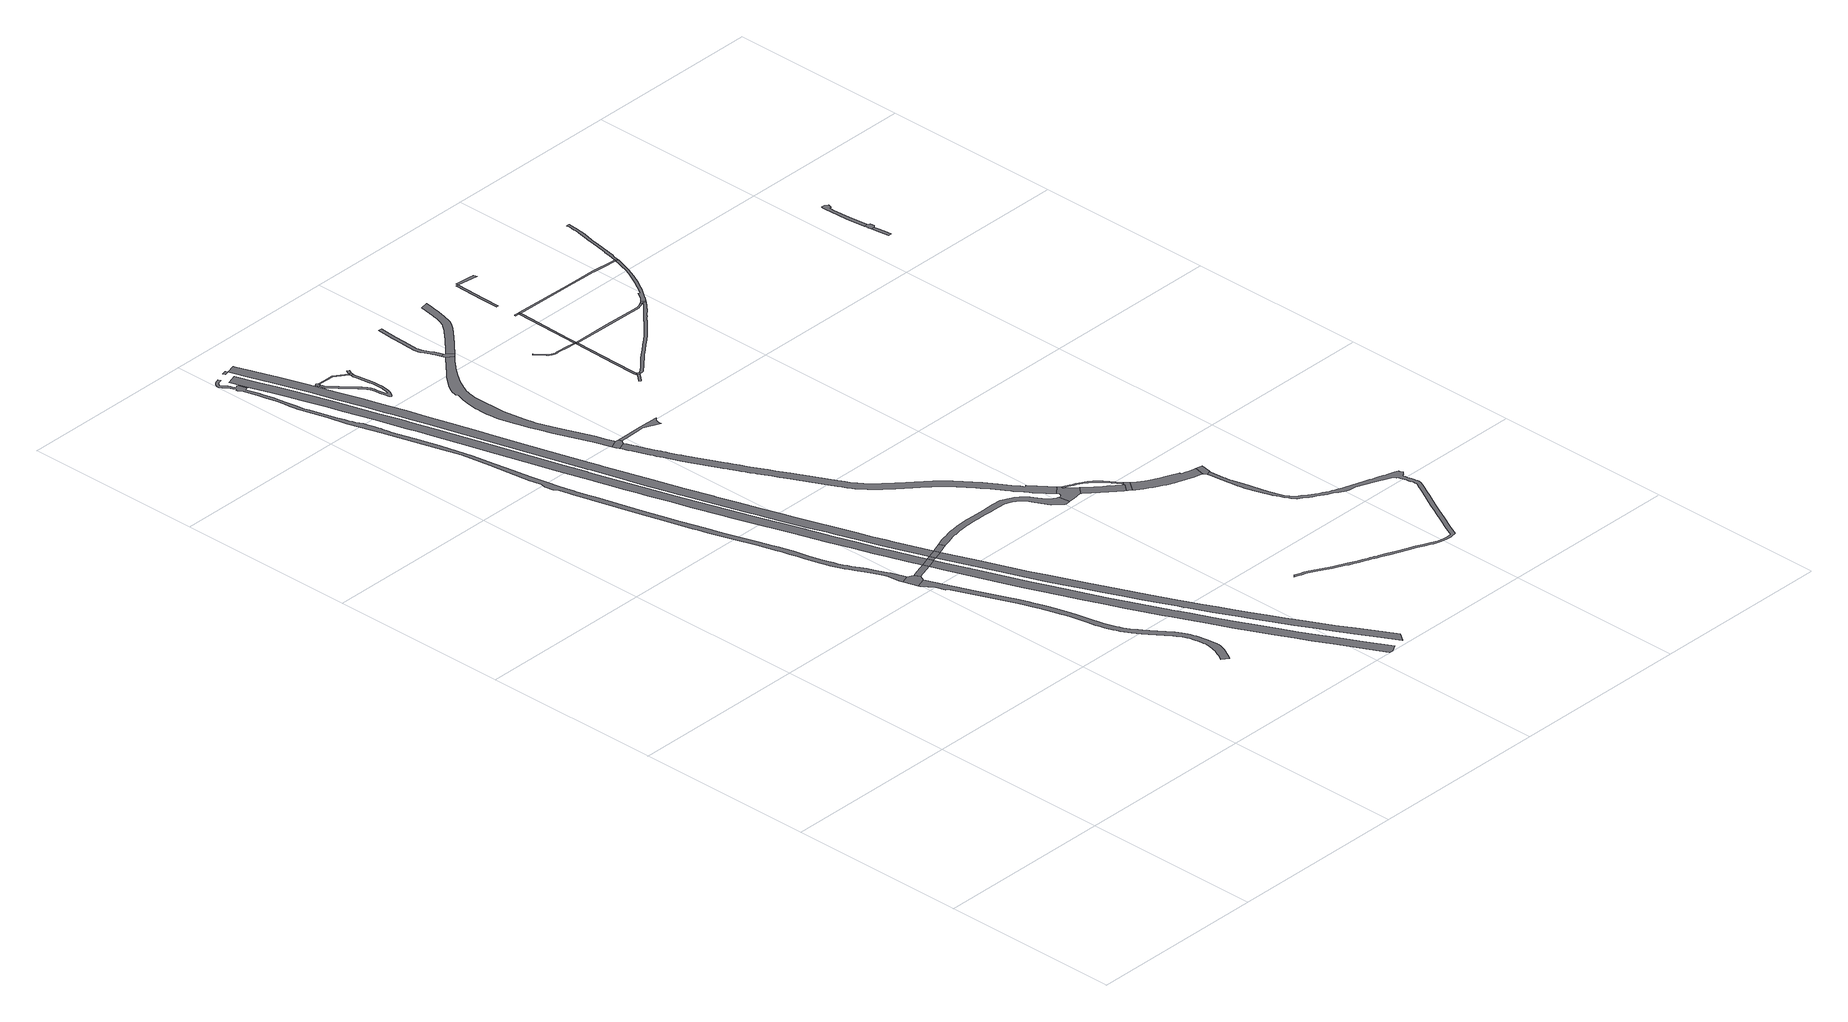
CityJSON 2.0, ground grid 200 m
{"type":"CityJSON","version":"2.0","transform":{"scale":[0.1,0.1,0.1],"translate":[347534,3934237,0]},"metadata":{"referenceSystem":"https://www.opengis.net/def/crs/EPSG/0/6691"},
"CityObjects":{
"road1":{"type":"Road","geometry":[{"type":"MultiSurface","lod":"1","boundaries":[[[0,1,2,3,4,5,6]]]}]},
"road2":{"type":"Road","attributes":{"RoadStructureAttribute.sectionType":"1"},"geometry":[{"type":"MultiSurface","lod":"1","boundaries":[[[7,8,9,10,11,12,13,14,15,16,17,18,19,20,21,22,23,24,25,26,27,28,29,30,31,32,33,34,35,36,37,38,39,40,41,42,43,44,45,46,47,48,49,50,51,52,53,54,55,56,57,58,59,60,61,62,63,64,65,66,67,68,69,70,71,72,73,74,75,76,77,78,79,80,81,82,83,84,85,86,87,88,89,90,91,92,93,94,95,96,97,98,99,100,101,102,103,104,105,106,107,108,109,110,111,2,1]]]}]},
"road3":{"type":"Road","attributes":{"RoadStructureAttribute.sectionType":"1"},"geometry":[{"type":"MultiSurface","lod":"1","boundaries":[[[112,113,114,115,116,117,118,119,120,121,122,123,124,125,126,127,128,129,130,131,132,133,134,135,136,137,138,139,140,141,142,143,144,145,146,147,148,149,150,151,152,153,154,155,156,157,158,159,160,161,162,163,164,165,166,167,168,169,170,171,172,173,174,175,176,177,178,179,180,181,182,183,184,185,186,187,188,189,190,191,192,193,194,195,196,197,198,199,200,201,202,203,204,205,206,207,208,209,210,211,212,213,214,215,216,217,218,219,220,221,222,223,224,225,226,227,228,229,230,231,232,233,234,235,236,237,238,239,240,241,242,243,244,245,246,247,248,249,250,251,252,253,254,255,256,257,258,259,260,261,262,263,264,265,266,267,268,269,270,271,272,273,274,275,276,277,278,279,280,281,282,283,284,285,286,287,288,289,290,291,292,293,294,295,296,297,0,6]]]}]},
"road4":{"type":"Road","attributes":{"RoadStructureAttribute.sectionType":"7"},"geometry":[{"type":"MultiSurface","lod":"1","boundaries":[[[3,298,299,300,301,302,303,304,4]]]}]},
"road5":{"type":"Road","attributes":{"function":"1","RoadStructureAttribute.sectionType":"1"},"geometry":[{"type":"MultiSurface","lod":"1","boundaries":[[[305,306,307,308,309,310,311,312,313,314,315,316,317,318,319,320,321,322,323,324,325,326,327,328,329,330,331,332,333,334,335,336,337,338,339,302,340,341,342,343,344,345,346,347,348,349,350,351,352,353,354,355,356,357,358,359,360,361,362,363,364,365,366,367,368,369,370,371,372,373,374]]]}]},
"road6":{"type":"Road","geometry":[{"type":"MultiSurface","lod":"1","boundaries":[[[340,302,301,375]]]}]},
"road7":{"type":"Road","attributes":{"RoadStructureAttribute.sectionType":"7"},"geometry":[{"type":"MultiSurface","lod":"1","boundaries":[[[376,377,378,379,340,375]]]}]},
"road8":{"type":"Road","attributes":{"function":"1","RoadStructureAttribute.sectionType":"1"},"geometry":[{"type":"MultiSurface","lod":"1","boundaries":[[[380,381,382,383,384,385,386,387,388,389,390,391,392,393,394,395,396,397,398,399,400,401,402,403,404,405,406,407,408,409,410,411,412,413,414,415,416,417,418,378,419,420,421,422,423,424,425,426,427,428,429,430,431,432,433,434,435,436,437,438,439,440,441,442,443,444,445,446,447,448,449,450,451,452,453,454,455,456,457,383]]]}]},
"road9":{"type":"Road","geometry":[{"type":"MultiSurface","lod":"1","boundaries":[[[378,377,458,419]]]}]},
"road10":{"type":"Road","geometry":[{"type":"MultiSurface","lod":"1","boundaries":[[[459,460,461,462,463,464]]]}]},
"road11":{"type":"Road","attributes":{"RoadStructureAttribute.sectionType":"7"},"geometry":[{"type":"MultiSurface","lod":"1","boundaries":[[[458,465,466,419]]]}]},
"road12":{"type":"Road","attributes":{"function":"1","RoadStructureAttribute.sectionType":"1"},"geometry":[{"type":"MultiSurface","lod":"1","boundaries":[[[301,467,468,469,470,471,472,473,474,475,476,477,478,479,480,481,482,483,484,485,486,487,488,489,490,491,492,493,494,495,496,497,498,499,500,501,502,503,504,505,506,507,508,509,510,511,512,513,514,515,375]]]}]},
"road13":{"type":"Road","geometry":[{"type":"MultiSurface","lod":"1","boundaries":[[[516,517,518,519,520,521,522,523,524,525,526,527,528,529,530,531,532,533,534,535,536,537,538,539,540,541,542,543,544,545,546,547,548,549,550,551,552,553,554,555,556,557,558,559,560,561,462,461,562,563,564,565,566,567,568,569,570,571,572,573,574,575,576,577,578,579,580,581,582,583,584,585,586,587,588,589,590,591,592,593,594,595,596,597,598,599,600,601,602,603,604,605]]]}]},
"road14":{"type":"Road","attributes":{"RoadStructureAttribute.sectionType":"1"},"geometry":[{"type":"MultiSurface","lod":"1","boundaries":[[[463,606,607,608,609,610,611,464]]]}]},
"road15":{"type":"Road","attributes":{"function":"1","RoadStructureAttribute.sectionType":"1"},"geometry":[{"type":"MultiSurface","lod":"1","boundaries":[[[612,613,614,615,616,617,618,619,620,621,622,623,624,625,626,627,628,629,630,631,632,633,634,635,636,637,638,639,640,641,642,643,644,645,646,647,648,649,650,651,652,653,654,655,656,657,658,659,458,377]]]}]},
"road16":{"type":"Road","geometry":[{"type":"MultiSurface","lod":"1","boundaries":[[[608,516,605,660,661,662,663,609]]]}]},
"road17":{"type":"Road","geometry":[{"type":"MultiSurface","lod":"1","boundaries":[[[664,665,666,667,668,669,670]]]}]},
"road18":{"type":"Road","attributes":{"RoadStructureAttribute.sectionType":"1"},"geometry":[{"type":"MultiSurface","lod":"1","boundaries":[[[662,671,672,673,674,675,676,663]]]}]},
"road19":{"type":"Road","attributes":{"function":"3","RoadStructureAttribute.sectionType":"1"},"geometry":[{"type":"MultiSurface","lod":"1","boundaries":[[[677,678,679,680,681,682,683,684,685,686,687,688,689,690,691,692,693,694,695,696,697,698,699,700,701,702,703,704,705,706,707,708,709,710,711,712,713,714,715,716,717,718,719,720,721,722,723,724,725,726,727,728,729,730,731,732,733,734,735,736,737,738,739,740,741,742,743,744,745,746,747,748,749,750,751,752,753,754,755,756,757,758,664,670]]]}]},
"road20":{"type":"Road","attributes":{"RoadStructureAttribute.sectionType":"1"},"geometry":[{"type":"MultiSurface","lod":"1","boundaries":[[[759,760,761,762,763,764,765,766,767,768,769,770,771,669,668]]]}]},
"road21":{"type":"Road","attributes":{"RoadStructureAttribute.sectionType":"1"},"geometry":[{"type":"MultiSurface","lod":"1","boundaries":[[[465,772,773,774,775,776,777,778,779,780,781,782,783,784,785,786,787,788,789,790,791,792,793,794,795,796,797,798,799,800,801,802,803,804,805,806,807,808,809,810,811,812,813,814,815,816,817,818,819,820,821,822,823,824,825,826,827,828,829,830,831,832,833,466]]]}]},
"road22":{"type":"Road","attributes":{"function":"3","RoadStructureAttribute.sectionType":"1"},"geometry":[{"type":"MultiSurface","lod":"1","boundaries":[[[834,835,836,837,838,839,840,841,842,843,844,845,846,847,848,849,850,851,852,853,854,855,856,857,858,859,860,861,862,863,864,865,866,867,868,869,870,871,872,873,874,875,876,877,878,879,880,881,882,883,884,885,886,887,888,889,890,891,892,893,894,895,896,897,898,899,900,901,902,903,904,905,906,907,908,909,910,911,912,913,914,915,916,917,918,667,666,919,920,921,922,923,924,925,926,927,928,929,930,931,932,933,934,935,936,937,938,939,940,941,942,943,944,945,946,947,948,949,950,951,952,953,954,955,956,957,958,959,960,961,962,963,964,965,966,967,968,969,970,971,972,973,974,975,976,977,978,979,980,981,982,983,984,985,986,987,988,989,990,991,992,993,994,995,996,997,998,999,1000,1001,1002,1003,1004,1005,1006,1007,1008,1009,1010,1011,1012,1013,1014,1015,1016,1017,1018,1019]]]}]},
"road23":{"type":"Road","geometry":[{"type":"MultiSurface","lod":"1","boundaries":[[[713,1020,1021,1022,1023,714]]]}]},
"road24":{"type":"Road","attributes":{"RoadStructureAttribute.sectionType":"1"},"geometry":[{"type":"MultiSurface","lod":"1","boundaries":[[[1024,1025,1026,1027,1028,1029,1030,1031,1032,1033,1034,1035,1036,1037,1038,1039,1040,1041,1042,1043,1044,1045,1046,1047,1048,1049,1023,1022,1050,1051,1052,1053,1054,1055,1056,1057,1058,1059,1060,1061,1062,1063,1064,1065,1066,1067,1068,1069,1070,1071,1072,1073,1074,1075,1076]]]}]},
"road25":{"type":"Road","attributes":{"function":"3","RoadStructureAttribute.sectionType":"1"},"geometry":[{"type":"MultiSurface","lod":"1","boundaries":[[[1077,1078,1079,1080,1081,1082,1083,1084,1085,1086,1087,1088,1089,1090,1091,1092,1093,1094,1095,1096,1097,1098,1099,1100,1101,1102,1103,1104,1105,1106,1107,1108,1109,1110,1111,1112,1113,1114,1115,1116,1117,1118,1119,1120,1121,1122,1123,1124,1125,1126,1127,1128,1129,1130,1131,1132,1133,1134,1135,1136,1137,1138,1139,1140,1141,1021,1020]]]}]},
"road26":{"type":"Road","geometry":[{"type":"MultiSurface","lod":"1","boundaries":[[[1018,1142,1143,1144,1145,1146,1147,1148,1149,1150,1151,800,799,1152,1153,1154,1155,1156,1157,1158,1159,1160,1161,1162,1019]]]}]},
"road27":{"type":"Road","attributes":{"RoadStructureAttribute.sectionType":"1"},"geometry":[{"type":"MultiSurface","lod":"1","boundaries":[[[1163,1164,1165,1166,1167,1168]]]}]},
"road28":{"type":"Road","geometry":[{"type":"MultiSurface","lod":"1","boundaries":[[[1169,1170,1171,1172,1173,1163,1168,1174,1175,1176,1177]]]}]},
"road29":{"type":"Road","attributes":{"RoadStructureAttribute.sectionType":"1"},"geometry":[{"type":"MultiSurface","lod":"1","boundaries":[[[1178,1179,1180,1181,1182,1183,1184,1185,1186,1187,1188,1189,1190,1191,1192,1193,1194,1195,1196,1197,1198,1199,1200,1201,1202,1203,1204,1205,1206,1207,1208,1209,1210,1211]]]}]},
"road30":{"type":"Road","attributes":{"RoadStructureAttribute.sectionType":"1"},"geometry":[{"type":"MultiSurface","lod":"1","boundaries":[[[1210,1212,1213,1214,1215,1216,1217,1218,1163,1173,1219,1220,1221,1222,1223,1224,1225]]]}]},
"road31":{"type":"Road","attributes":{"function":"3","RoadStructureAttribute.sectionType":"1"},"geometry":[{"type":"MultiSurface","lod":"1","boundaries":[[[1226,1227,1228,1229,1230,1231,1232,1233,1234,1235,1236,1237,1238,1154,1153,1239,1240,1241,1242,1243,1244,1245,1246,1247,1248,1249,1250,1251,1252]]]}]},
"road32":{"type":"Road","attributes":{"RoadStructureAttribute.sectionType":"1"},"geometry":[{"type":"MultiSurface","lod":"1","boundaries":[[[1253,1254,1255,1256,1257,1258,1259,1260,1261,1262,1263,1264,1265,1266,1267,1268,1269,1270,1271,1272,1273,1274,1275,1276,1277,1278,1279,1280,1281,1282,1283,1284,1285,1286,1287,1288,1289,1290,1291,1292,1293,1294,1295,1296,1297,1162,1161]]]}]},
"road33":{"type":"Road","geometry":[{"type":"MultiSurface","lod":"1","boundaries":[[[1298,1211,1210,1225]]]}]},
"road34":{"type":"Road","geometry":[{"type":"MultiSurface","lod":"1","boundaries":[[[1299,1300,1301,1275,1274,1302,1303,1226,1252]]]}]},
"road35":{"type":"Road","attributes":{"RoadStructureAttribute.sectionType":"1"},"geometry":[{"type":"MultiSurface","lod":"1","boundaries":[[[1304,1305,1306,1307,1308,1309]]]}]},
"road36":{"type":"Road","geometry":[{"type":"MultiSurface","lod":"1","boundaries":[[[1308,1310,1311,1309]]]}]},
"road37":{"type":"Road","attributes":{"function":"3","RoadStructureAttribute.sectionType":"1"},"geometry":[{"type":"MultiSurface","lod":"1","boundaries":[[[1312,1313,1314,1315,1316,1317,1318,1319,1320,1321,1322,1323,1324,1325,1326,1327,1301,1300,1328,1329,1330,1331,1332,1333,1334,1335,1336,1337,1338,1339,1340,1341,1342,1343,1344,1345]]]}]},
"road38":{"type":"Road","attributes":{"RoadStructureAttribute.sectionType":"1"},"geometry":[{"type":"MultiSurface","lod":"1","boundaries":[[[1176,1346,1347,1348,1349,1350,1351,1352,1353,1354,1355,1356,1357,1358,1359,1360,1361,1362,1363,1364,1365,1366,1367,1368,1369,1370,1371,1372,1373,1374,1375,1376,1377,1378,1379,1380,1381,1382,1383,1384,1385,1386,1387,1388,1389,1390,1391,1392,1177]]]}]},
"road39":{"type":"Road","attributes":{"RoadStructureAttribute.sectionType":"1"},"geometry":[{"type":"MultiSurface","lod":"1","boundaries":[[[1393,1394,1395,1396,1397,1398,1399,1400,1401,1402,1397,1403,1404,1405,1406,1407,1408]]]}]},
"road40":{"type":"Road","attributes":{"RoadStructureAttribute.sectionType":"1"},"geometry":[{"type":"MultiSurface","lod":"1","boundaries":[[[1409,1410,1411,1412,1413,1414,1415,1416,1417,1298,1225,1418,1419,1420,1421,1422,1423,1424,1425,1426]]]}]},
"road41":{"type":"Road","attributes":{"RoadStructureAttribute.sectionType":"1"},"geometry":[{"type":"MultiSurface","lod":"1","boundaries":[[[1427,1428,1429,1430,1431,1432,1433,1434,1435,1436,1437,1438,1439,1440,1441,1442,1443,1444,1445,1446,1447,1448,1449,1450,1451,1452,1453,1454,1455,1456,1457,1458,1459,1460,1461,1462,1463,1464,1465,1466,1467,1468,1469,1470,1471,1472,1473,1474,1475,1476,1477,1478,1479,1480,1481,1482,1483,1484,1485,1486,1487,1488,1489,1490,1491,1492,1493,1494,1495,1496,1497,1498,1499,1500,1501,1502,1503,1504,1505,1506,1507,1508,1509,1510,1511,1512,1513,1514,1515,1516,1517,1518,1519,1520,1521,1522,1523,1524,1525,1526,1527,1528,1529,1530,1531,1532,1533,1534,1535,1536,1537,1538,1539,1540,1541,1542,1543,1544,1545,1546,1547,1548,1549,1550,1551,1552,1553,1554,1555,1556,1557,1558,1559,1560,1561,1562,1563,1564,1565,1566,1567,1568,1569,1570,1571,1572,1573,1574,1575,1576,1577,1578,1579,1580,1581,1582,1583,1584,1585,1586,1587,1588,1589,1590,1591,1592,1593,1594,1595,1596,1597,1598,1599,1600,1601,1602,1603,1604,1605,1606,1607,1608,1609,1610,1611,1612,1613,1614,1615,1616,1617,1618,1619,1620,1621,1622,1623,1624,1625,1626,1627,1628,1629,1630,1631,1632,1633,1634,1635,1636,1637,1638,1639,1640,1641,1642,1643,1644,1645,1646,1647,1648,1649,1650,1651,1652,1653,1654,1655,1656,1657,1658,1659,1660,1661,1662,1663]]]}]},
"road42":{"type":"Road","geometry":[{"type":"MultiSurface","lod":"1","boundaries":[[[1344,1664,1665,1666,1667,1663,1662,1668,1669,1670,1671,1345]]]}]},
"road43":{"type":"Road","attributes":{"RoadStructureAttribute.sectionType":"1"},"geometry":[{"type":"MultiSurface","lod":"1","boundaries":[[[1310,1308,1672,1673,1211,1298,1674,1675,1310,1676,1677,1678,1679,1680,1681,1682,1683,1684,1685,1686,1311]]]}]},
"road44":{"type":"Road","geometry":[{"type":"MultiSurface","lod":"1","boundaries":[[[1373,1372,1687,1688,1689,1409,1426]]]}]},
"road45":{"type":"Road","attributes":{"RoadStructureAttribute.sectionType":"1"},"geometry":[{"type":"MultiSurface","lod":"1","boundaries":[[[1681,1690,1691,1692,1693,1694,1695,1696,1697,1698,1699,1700,1701,1702,1703,1704,1688,1687,1705,1706,1707,1708,1709,1710,1711,1712,1713,1714,1715,1716,1717]]]}]},
"road46":{"type":"Road","geometry":[{"type":"MultiSurface","lod":"1","boundaries":[[[1718,1682,1681,1717]]]}]},
"road47":{"type":"Road","attributes":{"RoadStructureAttribute.sectionType":"1"},"geometry":[{"type":"MultiSurface","lod":"1","boundaries":[[[1718,1719,1720,1721,1722,1723,1724,1725,1726,1727,1728,1729,1730,1731,1732,1733,1734,1735,1736,1737,1738,1739,1740,1741,1742,1743,1744,1682]]]}]},
"road48":{"type":"Road","attributes":{"RoadStructureAttribute.sectionType":"1"},"geometry":[{"type":"MultiSurface","lod":"1","boundaries":[[[1745,1746,1747,1748,1749,1750,1751]]]}]},
"road49":{"type":"Road","geometry":[{"type":"MultiSurface","lod":"1","boundaries":[[[1750,1752,1753,1754,1755,1756,1757,1751]]]}]},
"road50":{"type":"Road","geometry":[{"type":"MultiSurface","lod":"1","boundaries":[[[1758,1759,1760,1761,1755,1754,1762,1763,1764,1765,1766,1767,1768,1769,1770,1771,1772,1773,1774]]]}]}
},
"vertices":[
[1940,4296,0],[1990,4142,0],[2094,4176,0],[2125,4235,0],[2102,4296,0],[2099,4294,0],[2034,4327,0],
[1997,4120,0],[2085,3994,0],[2116,3897,0],[2139,3888,0],[2236,3652,0],[2343,3388,0],[2401,3243,0],[2435,3157,0],[2462,3082,0],[2486,3013,0],[2505,2955,0],[2527,2879,0],[2547,2806,0],[2564,2737,0],[2581,2666,0],[2615,2503,0],[2634,2411,0],[2645,2364,0],[2657,2318,0],[2671,2274,0],[2685,2232,0],[2698,2198,0],[2713,2164,0],[2730,2129,0],[2749,2094,0],[2767,2063,0],[2770,2060,0],[2792,2024,0],[2821,1984,0],[2860,1929,0],[2953,1803,0],[2979,1767,0],[3001,1734,0],[3019,1705,0],[3035,1678,0],[3047,1653,0],[3057,1631,0],[3065,1610,0],[3074,1584,0],[3082,1555,0],[3089,1523,0],[3096,1486,0],[3104,1430,0],[3107,1410,0],[3102,1371,0],[3096,1337,0],[3090,1306,0],[3083,1280,0],[3075,1257,0],[3066,1233,0],[3053,1206,0],[3039,1178,0],[3022,1149,0],[3002,1119,0],[3077,1066,0],[3095,1097,0],[3122,1146,0],[3142,1184,0],[3155,1213,0],[3164,1234,0],[3174,1265,0],[3180,1289,0],[3183,1306,0],[3183,1318,0],[3182,1337,0],[3179,1374,0],[3171,1439,0],[3163,1496,0],[3155,1537,0],[3147,1571,0],[3138,1603,0],[3129,1633,0],[3119,1657,0],[3108,1682,0],[3094,1710,0],[3077,1740,0],[3058,1771,0],[3034,1806,0],[3007,1842,0],[2915,1969,0],[2902,1987,0],[2848,2062,0],[2848,2063,0],[2826,2095,0],[2807,2128,0],[2789,2160,0],[2774,2192,0],[2760,2223,0],[2748,2255,0],[2734,2295,0],[2722,2336,0],[2710,2380,0],[2700,2425,0],[2681,2517,0],[2646,2680,0],[2630,2752,0],[2612,2824,0],[2592,2897,0],[2569,2974,0],[2550,3035,0],[2525,3105,0],[2498,3180,0],[2464,3267,0],[2406,3413,0],[2299,3677,0],
[1975,4490,0],[1958,4529,0],[1914,4629,0],[1877,4711,0],[1846,4775,0],[1807,4850,0],[1789,4890,0],[1771,4930,0],[1753,4976,0],[1737,5023,0],[1721,5072,0],[1702,5135,0],[1682,5206,0],[1663,5279,0],[1644,5361,0],[1624,5445,0],[1603,5524,0],[1584,5594,0],[1562,5666,0],[1520,5798,0],[1448,6021,0],[1410,6144,0],[1376,6256,0],[1367,6286,0],[1322,6440,0],[1271,6623,0],[1267,6637,0],[1221,6804,0],[1171,6993,0],[1039,7496,0],[1017,7578,0],[985,7704,0],[983,7715,0],[961,7808,0],[942,7894,0],[923,7988,0],[887,8176,0],[867,8284,0],[849,8393,0],[817,8603,0],[795,8732,0],[773,8856,0],[756,8943,0],[737,9030,0],[717,9116,0],[696,9202,0],[682,9253,0],[667,9309,0],[635,9423,0],[575,9631,0],[554,9709,0],[547,9740,0],[541,9775,0],[537,9814,0],[533,9834,0],[527,9864,0],[515,9910,0],[496,9975,0],[483,10018,0],[475,10037,0],[465,10057,0],[449,10092,0],[436,10123,0],[425,10156,0],[409,10203,0],[389,10273,0],[305,10565,0],[293,10615,0],[284,10659,0],[276,10701,0],[269,10753,0],[259,10820,0],[245,10901,0],[231,10974,0],[218,11031,0],[202,11099,0],[198,11114,0],[182,11173,0],[157,11260,0],[191,11269,0],[169,11346,0],[149,11363,0],[126,11356,0],[131,11339,0],[128,11333,0],[116,11370,0],[107,11393,0],[100,11408,0],[89,11427,0],[78,11442,0],[67,11456,0],[49,11474,0],[44,11481,0],[41,11486,0],[40,11490,0],[41,11495,0],[44,11503,0],[49,11509,0],[57,11518,0],[68,11526,0],[80,11532,0],[109,11543,0],[115,11545,0],[105,11574,0],[98,11572,0],[68,11560,0],[52,11552,0],[37,11540,0],[26,11529,0],[25,11528,0],[18,11518,0],[12,11504,0],[10,11489,0],[13,11475,0],[19,11464,0],[27,11455,0],[31,11450,0],[44,11436,0],[54,11424,0],[63,11411,0],[74,11394,0],[79,11382,0],[88,11359,0],[100,11324,0],[87,11320,0],[93,11301,0],[120,11249,0],[144,11163,0],[164,11089,0],[180,11022,0],[193,10967,0],[207,10894,0],[221,10813,0],[231,10748,0],[238,10695,0],[245,10652,0],[255,10606,0],[267,10555,0],[327,10347,0],[376,10132,0],[483,9776,0],[604,9346,0],[661,9139,0],[714,8944,0],[763,8617,0],[794,8409,0],[814,8222,0],[824,8165,0],[852,8021,0],[840,7974,0],[861,7879,0],[886,7850,0],[899,7794,0],[924,7689,0],[955,7563,0],[975,7490,0],[1110,6976,0],[1160,6788,0],[1180,6712,0],[1210,6606,0],[1261,6422,0],[1276,6371,0],[1306,6268,0],[1349,6125,0],[1388,6002,0],[1460,5778,0],[1501,5647,0],[1523,5576,0],[1542,5507,0],[1562,5429,0],[1582,5346,0],[1602,5264,0],[1621,5190,0],[1641,5118,0],[1660,5053,0],[1676,5003,0],[1694,4954,0],[1713,4906,0],[1731,4864,0],[1750,4823,0],[1789,4747,0],[1819,4684,0],[1856,4603,0],[1900,4504,0],[1916,4465,0],[1928,4333,0],
[2181,4253,0],[2183,4254,0],[2258,4280,0],[2313,4300,0],[2290,4364,0],[2234,4344,0],[2158,4317,0],
[144,11461,0],[189,11328,0],[223,11228,0],[288,11034,0],[335,10889,0],[390,10716,0],[457,10496,0],[518,10293,0],[605,9993,0],[704,9646,0],[734,9539,0],[774,9398,0],[855,9102,0],[961,8710,0],[1040,8414,0],[1137,8064,0],[1206,7814,0],[1234,7714,0],[1243,7681,0],[1291,7511,0],[1327,7386,0],[1368,7244,0],[1398,7138,0],[1465,6912,0],[1530,6695,0],[1634,6356,0],[1651,6303,0],[1720,6082,0],[1831,5734,0],[1850,5672,0],[1969,5303,0],[2046,5068,0],[2123,4837,0],[2170,4699,0],[2242,4497,0],[2400,4402,0],[2352,4536,0],[2280,4737,0],[2233,4875,0],[2156,5105,0],[2080,5339,0],[2025,5511,0],[1961,5708,0],[1831,6117,0],[1819,6157,0],[1746,6390,0],[1642,6729,0],[1576,6946,0],[1560,7001,0],[1510,7171,0],[1439,7418,0],[1412,7515,0],[1346,7745,0],[1320,7841,0],[1314,7861,0],[1249,8095,0],[1153,8445,0],[1073,8740,0],[968,9133,0],[886,9429,0],[817,9678,0],[782,9799,0],[717,10025,0],[630,10326,0],[569,10530,0],[501,10751,0],[446,10925,0],[399,11070,0],[333,11265,0],[255,11498,0],
[2423,4339,0],
[2426,4340,0],[2468,4354,0],[2444,4418,0],[2418,4408,0],
[264,11626,0],[216,11610,0],[226,11582,0],[274,11597,0],[281,11576,0],[346,11380,0],[429,11128,0],[493,10927,0],[544,10765,0],[621,10509,0],[705,10226,0],[775,9988,0],[800,9899,0],[835,9775,0],[895,9561,0],[1000,9172,0],[1251,8250,0],[1308,8043,0],[1344,7912,0],[1352,7883,0],[1356,7868,0],[1453,7516,0],[1486,7395,0],[1532,7228,0],[1579,7068,0],[1623,6921,0],[1624,6917,0],[1708,6644,0],[1827,6257,0],[1872,6111,0],[1888,6059,0],[1958,5840,0],[2036,5599,0],[2090,5436,0],[2121,5341,0],[2205,5093,0],[2273,4895,0],[2340,4704,0],[2421,4480,0],[2547,4454,0],[2407,4841,0],[2373,4936,0],[2333,5053,0],[2279,5219,0],[2271,5242,0],[2077,5851,0],[2042,5963,0],[1971,6186,0],[1900,6416,0],[1831,6644,0],[1824,6667,0],[1733,6973,0],[1636,7303,0],[1574,7520,0],[1564,7553,0],[1492,7810,0],[1479,7858,0],[1453,7953,0],[1401,8141,0],[1339,8367,0],[1217,8814,0],[1164,9010,0],[1145,9082,0],[1057,9415,0],[990,9664,0],[934,9870,0],[882,10053,0],[849,10166,0],[800,10331,0],[726,10579,0],[680,10732,0],[632,10885,0],[541,11166,0],[505,11272,0],[496,11298,0],[447,11440,0],[386,11612,0],[380,11629,0],
[2569,4390,0],
[694,10828,0],[665,10819,0],[679,10778,0],[707,10787,0],[706,10800,0],[706,10815,0],
[2690,4433,0],[2663,4495,0],
[2344,4215,0],[2359,4174,0],[2484,3829,0],[2581,3567,0],[2656,3368,0],[2711,3226,0],[2795,3015,0],[2878,2810,0],[2961,2611,0],[3047,2407,0],[3134,2206,0],[3196,2062,0],[3209,2033,0],[3225,1998,0],[3294,1845,0],[3391,1631,0],[3490,1418,0],[3583,1220,0],[3674,1032,0],[3763,849,0],[3840,696,0],[3938,503,0],[4058,271,0],[4197,7,0],[4233,3,0],[4312,44,0],[4163,326,0],[4044,558,0],[3946,749,0],[3869,902,0],[3781,1084,0],[3691,1271,0],[3598,1468,0],[3499,1680,0],[3402,1894,0],[3353,2002,0],[3326,2062,0],[3318,2081,0],[3243,2253,0],[3157,2453,0],[3071,2656,0],[2988,2856,0],[2906,3060,0],[2822,3269,0],[2767,3411,0],[2692,3609,0],[2595,3870,0],[2468,4214,0],[2454,4255,0],
[1032,10683,0],[1031,10679,0],[1031,10672,0],[1031,10654,0],[1037,10616,0],[1058,10464,0],[1063,10424,0],[1066,10387,0],[1066,10360,0],[1066,10334,0],[1065,10311,0],[1062,10291,0],[1058,10268,0],[1054,10251,0],[1049,10236,0],[1041,10216,0],[1040,10216,0],[1040,10214,0],[1038,10213,0],[1037,10213,0],[1036,10212,0],[1034,10212,0],[1033,10212,0],[1031,10213,0],[1030,10213,0],[1029,10215,0],[1028,10216,0],[1027,10217,0],[1027,10218,0],[1019,10271,0],[1011,10322,0],[1005,10356,0],[999,10380,0],[995,10397,0],[989,10410,0],[979,10427,0],[961,10452,0],[948,10470,0],[933,10489,0],[912,10514,0],[873,10561,0],[807,10639,0],[748,10706,0],[733,10724,0],[725,10734,0],[724,10736,0],[697,10724,0],[700,10718,0],[709,10706,0],[725,10686,0],[784,10620,0],[850,10542,0],[905,10475,0],[909,10471,0],[937,10434,0],[954,10411,0],[957,10405,0],[962,10397,0],[966,10387,0],[970,10373,0],[975,10351,0],[981,10318,0],[989,10266,0],[998,10208,0],[1005,10178,0],[1009,10164,0],[1013,10155,0],[1017,10150,0],[1020,10148,0],[1023,10148,0],[1026,10149,0],[1032,10154,0],[1040,10163,0],[1051,10178,0],[1063,10195,0],[1070,10209,0],[1077,10225,0],[1083,10242,0],[1087,10261,0],[1092,10286,0],[1095,10308,0],[1096,10333,0],[1097,10360,0],[1095,10389,0],[1092,10427,0],[1088,10468,0],[1066,10620,0],[1061,10656,0],[1061,10671,0],[1062,10686,0],
[806,10799,0],[897,10798,0],[1031,10702,0],[1040,10714,0],[902,10813,0],[796,10814,0],
[2517,4219,0],[2553,4126,0],[2703,3739,0],[2805,3477,0],[2877,3300,0],[2947,3127,0],[3024,2945,0],[3104,2757,0],[3183,2576,0],[3267,2389,0],[3354,2199,0],[3417,2062,0],[3443,2005,0],[3461,1966,0],[3567,1741,0],[3666,1533,0],[3757,1347,0],[3844,1172,0],[3928,1006,0],[4013,840,0],[4104,668,0],[4206,478,0],[4332,245,0],[4436,57,0],[4507,155,0],[4421,308,0],[4292,540,0],[4193,720,0],[4118,860,0],[4041,1007,0],[3961,1164,0],[3880,1326,0],[3808,1472,0],[3742,1609,0],[3671,1761,0],[3592,1935,0],[3558,2009,0],[3535,2062,0],[3499,2142,0],[3376,2419,0],[3250,2706,0],[3133,2978,0],[3042,3191,0],[2965,3377,0],[2900,3537,0],[2823,3732,0],[2721,3994,0],[2588,4339,0],
[1064,10700,0],[1066,10705,0],[1068,10714,0],[1040,10725,0],
[1805,7982,0],[1819,7942,0],[1832,7909,0],[1926,7944,0],[1943,7983,0],[1942,8018,0],[1898,8017,0],
[1074,10727,0],[1080,10740,0],[1088,10753,0],[1063,10769,0],[1054,10756,0],[1046,10740,0],
[1892,8037,0],[1868,8109,0],[1834,8217,0],[1827,8236,0],[1691,8594,0],[1618,8806,0],[1613,8838,0],[1597,8928,0],[1553,9175,0],[1553,9544,0],[1562,9611,0],[1565,9624,0],[1569,9637,0],[1572,9650,0],[1577,9662,0],[1581,9675,0],[1586,9687,0],[1591,9699,0],[1597,9711,0],[1602,9723,0],[1608,9735,0],[1615,9747,0],[1630,9776,0],[1631,9779,0],[1648,9810,0],[1666,9840,0],[1685,9871,0],[1705,9900,0],[1725,9929,0],[1747,9958,0],[1769,9985,0],[1792,10013,0],[1816,10039,0],[1865,10093,0],[1894,10122,0],[1909,10137,0],[1954,10180,0],[1886,10232,0],[1850,10198,0],[1805,10154,0],[1760,10110,0],[1744,10094,0],[1716,10067,0],[1701,10052,0],[1686,10038,0],[1671,10024,0],[1656,10009,0],[1638,9993,0],[1635,9989,0],[1536,9873,0],[1506,9826,0],[1479,9771,0],[1457,9709,0],[1479,9693,0],[1468,9662,0],[1457,9630,0],[1448,9598,0],[1440,9565,0],[1432,9533,0],[1426,9500,0],[1421,9467,0],[1417,9433,0],[1414,9400,0],[1412,9367,0],[1411,9333,0],[1412,9294,0],[1414,9256,0],[1417,9217,0],[1421,9178,0],[1427,9139,0],[1433,9101,0],[1441,9063,0],[1449,9025,0],[1459,8987,0],[1470,8950,0],[1481,8913,0],[1520,8785,0],[1544,8715,0],[1597,8560,0],[1733,8202,0],[1748,8157,0],[1797,8001,0],
[2008,7984,0],[2227,7990,0],[2249,7990,0],[2427,7915,0],[2429,7935,0],[2430,7954,0],[2430,7958,0],[2433,7972,0],[2439,7988,0],[2453,8004,0],[2468,8015,0],[2471,8017,0],[2249,8025,0],
[2709,4440,0],[2760,4457,0],[2807,4471,0],[2850,4483,0],[2889,4492,0],[2908,4496,0],[2928,4500,0],[2974,4507,0],[3022,4513,0],[3073,4518,0],[3121,4522,0],[3177,4524,0],[3251,4524,0],[3348,4523,0],[3442,4521,0],[3446,4521,0],[3533,4522,0],[3622,4519,0],[3697,4485,0],[3732,4467,0],[3766,4442,0],[3802,4404,0],[3825,4353,0],[3895,4203,0],[3911,4175,0],[4003,4086,0],[4029,4079,0],[4079,4085,0],[4065,4211,0],[4053,4214,0],[4040,4218,0],[4024,4226,0],[4009,4235,0],[3999,4242,0],[3986,4255,0],[3971,4270,0],[3954,4292,0],[3936,4319,0],[3910,4359,0],[3872,4423,0],[3861,4444,0],[3812,4494,0],[3770,4526,0],[3727,4549,0],[3638,4588,0],[3534,4592,0],[3442,4591,0],[3400,4592,0],[3349,4593,0],[3251,4594,0],[3175,4594,0],[3118,4592,0],[3068,4588,0],[3014,4583,0],[2964,4577,0],[2916,4569,0],[2874,4561,0],[2855,4556,0],[2833,4551,0],[2788,4539,0],[2739,4524,0],[2686,4503,0],
[4154,4389,0],[4125,4424,0],[4096,4461,0],[4064,4503,0],[4032,4546,0],[4001,4590,0],[3981,4575,0],[3954,4623,0],[3931,4658,0],[3908,4694,0],[3885,4731,0],[3861,4767,0],[3835,4808,0],[3808,4849,0],[3781,4890,0],[3753,4931,0],[3726,4970,0],[3697,5009,0],[3669,5047,0],[3640,5085,0],[3611,5122,0],[3581,5159,0],[3550,5197,0],[3518,5233,0],[3491,5261,0],[3464,5288,0],[3455,5297,0],[3319,5417,0],[3195,5527,0],[3177,5543,0],[3147,5571,0],[3117,5598,0],[3089,5626,0],[3061,5654,0],[3027,5689,0],[2995,5725,0],[2965,5762,0],[2937,5799,0],[2930,5811,0],[2914,5835,0],[2892,5874,0],[2870,5915,0],[2853,5946,0],[2848,5956,0],[2819,6011,0],[2791,6067,0],[2764,6123,0],[2736,6179,0],[2708,6236,0],[2680,6293,0],[2651,6349,0],[2623,6406,0],[2589,6473,0],[2555,6540,0],[2522,6607,0],[2488,6674,0],[2458,6735,0],[2428,6796,0],[2398,6858,0],[2382,6891,0],[2369,6919,0],[2346,6966,0],[2343,6974,0],[2317,7028,0],[2292,7081,0],[2292,7082,0],[2266,7136,0],[2240,7190,0],[2215,7243,0],[2190,7296,0],[2166,7348,0],[2147,7392,0],[2128,7436,0],[2110,7480,0],[2091,7524,0],[2087,7536,0],[2079,7555,0],[2066,7587,0],[2053,7618,0],[2040,7649,0],[2014,7715,0],[1988,7781,0],[1975,7815,0],[1963,7847,0],[1937,7913,0],[1844,7877,0],[1864,7825,0],[1869,7811,0],[1895,7744,0],[1921,7678,0],[1948,7612,0],[1960,7581,0],[1973,7549,0],[1980,7533,0],[1986,7517,0],[1999,7486,0],[2018,7441,0],[2036,7396,0],[2055,7352,0],[2075,7307,0],[2099,7254,0],[2125,7200,0],[2150,7147,0],[2175,7094,0],[2201,7039,0],[2227,6985,0],[2249,6937,0],[2253,6931,0],[2270,6895,0],[2279,6876,0],[2307,6817,0],[2308,6814,0],[2329,6773,0],[2338,6753,0],[2356,6716,0],[2368,6691,0],[2392,6643,0],[2399,6629,0],[2432,6562,0],[2466,6495,0],[2500,6428,0],[2534,6361,0],[2562,6304,0],[2590,6248,0],[2618,6191,0],[2646,6135,0],[2674,6079,0],[2702,6022,0],[2730,5966,0],[2759,5910,0],[2781,5868,0],[2804,5825,0],[2808,5819,0],[2828,5783,0],[2844,5758,0],[2856,5741,0],[2858,5738,0],[2886,5700,0],[2919,5660,0],[2954,5622,0],[2989,5584,0],[3018,5555,0],[3049,5526,0],[3079,5497,0],[3109,5470,0],[3140,5442,0],[3171,5414,0],[3202,5387,0],[3233,5360,0],[3261,5336,0],[3273,5325,0],[3288,5312,0],[3315,5289,0],[3329,5277,0],[3342,5265,0],[3368,5241,0],[3394,5216,0],[3420,5191,0],[3444,5165,0],[3475,5132,0],[3504,5096,0],[3532,5060,0],[3561,5023,0],[3589,4987,0],[3617,4949,0],[3644,4912,0],[3671,4874,0],[3698,4835,0],[3725,4794,0],[3751,4754,0],[3777,4713,0],[3801,4677,0],[3807,4667,0],[3833,4627,0],[3843,4610,0],[3847,4603,0],[3872,4567,0],[3903,4521,0],[3935,4476,0],[3950,4455,0],[3968,4431,0],[4002,4387,0],[4031,4350,0],[4061,4312,0],[4091,4277,0],[4183,4354,0],
[1992,10216,0],[1933,10278,0],[1912,10284,0],[1873,10275,0],
[1787,10842,0],[1781,10715,0],[1779,10678,0],[1773,10540,0],[1774,10531,0],[1774,10524,0],[1775,10517,0],[1776,10509,0],[1778,10502,0],[1780,10495,0],[1782,10488,0],[1784,10481,0],[1786,10474,0],[1789,10467,0],[1792,10460,0],[1834,10382,0],[1838,10373,0],[1843,10363,0],[1847,10354,0],[1851,10344,0],[1855,10335,0],[1858,10325,0],[1862,10315,0],[1865,10305,0],[1868,10295,0],[1870,10285,0],[1909,10295,0],[1906,10306,0],[1903,10317,0],[1900,10327,0],[1896,10338,0],[1892,10349,0],[1888,10359,0],[1884,10370,0],[1879,10380,0],[1874,10390,0],[1869,10400,0],[1828,10477,0],[1826,10482,0],[1824,10488,0],[1822,10493,0],[1820,10499,0],[1818,10505,0],[1817,10511,0],[1816,10516,0],[1815,10522,0],[1814,10528,0],[1814,10534,0],[1813,10540,0],[1821,10721,0],[1826,10839,0],[1840,11030,0],[1800,11033,0],
[2009,10232,0],[2012,10235,0],[2070,10291,0],[2128,10347,0],[2186,10405,0],[2204,10423,0],[2221,10441,0],[2238,10459,0],[2255,10477,0],[2259,10481,0],[2273,10496,0],[2292,10516,0],[2296,10521,0],[2311,10538,0],[2329,10561,0],[2342,10577,0],[2342,10578,0],[2356,10596,0],[2370,10618,0],[2379,10638,0],[2394,10675,0],[2408,10720,0],[2417,10749,0],[2432,10823,0],[2434,10832,0],[2439,10860,0],[2444,10887,0],[2448,10911,0],[2448,10914,0],[2453,10941,0],[2458,10970,0],[2463,10999,0],[2465,11016,0],[2377,11000,0],[2374,10984,0],[2369,10955,0],[2364,10928,0],[2360,10901,0],[2356,10875,0],[2355,10874,0],[2351,10848,0],[2346,10825,0],[2341,10802,0],[2339,10793,0],[2328,10749,0],[2322,10728,0],[2315,10704,0],[2299,10669,0],[2294,10658,0],[2286,10644,0],[2274,10629,0],[2269,10622,0],[2262,10613,0],[2246,10593,0],[2229,10573,0],[2211,10554,0],[2206,10549,0],[2193,10535,0],[2176,10517,0],[2160,10499,0],[2143,10482,0],[2126,10464,0],[2069,10408,0],[2011,10352,0],[1953,10297,0],
[4092,4276,0],[4113,4252,0],[4112,4247,0],[4109,4237,0],[4105,4229,0],[4101,4222,0],[4095,4217,0],[4090,4213,0],[4083,4211,0],[4076,4210,0],[4145,4092,0],[4253,4112,0],[4322,4184,0],[4301,4204,0],[4274,4230,0],[4262,4242,0],[4248,4256,0],[4222,4281,0],[4197,4303,0],[4205,4301,0],[4211,4322,0],
[2916,8676,0],[2880,8630,0],[2839,8587,0],[2857,8571,0],[2898,8613,0],[2936,8660,0],
[2947,8684,0],[2944,8685,0],[2937,8687,0],[2932,8689,0],[2928,8692,0],[2940,8665,0],[2950,8664,0],[2959,8664,0],[2953,8686,0],
[2890,9499,0],[2819,9504,0],[2694,9512,0],[2679,9513,0],[2665,9513,0],[2651,9514,0],[2638,9517,0],[2630,9520,0],[2622,9524,0],[2614,9529,0],[2607,9534,0],[2599,9541,0],[2591,9549,0],[2583,9558,0],[2575,9567,0],[2496,9661,0],[2486,9650,0],[2565,9557,0],[2572,9548,0],[2580,9539,0],[2588,9530,0],[2598,9522,0],[2606,9516,0],[2615,9511,0],[2624,9507,0],[2634,9503,0],[2649,9499,0],[2664,9498,0],[2679,9498,0],[2694,9498,0],[2818,9489,0],[2891,9484,0],[2913,9483,0],[2913,9498,0],
[2906,8960,0],[2903,8717,0],[2903,8711,0],[2902,8704,0],[2902,8697,0],[2904,8689,0],[2909,8681,0],[2923,8697,0],[2922,8700,0],[2922,8704,0],[2923,8710,0],[2923,8715,0],[2926,8974,0],[2933,9475,0],
[4651,3898,0],[4639,3907,0],[4612,3930,0],[4585,3953,0],[4557,3977,0],[4524,4005,0],[4491,4032,0],[4467,4052,0],[4459,4059,0],[4428,4086,0],[4396,4114,0],[4364,4144,0],[4332,4174,0],[4260,4104,0],[4263,4101,0],[4296,4071,0],[4329,4040,0],[4362,4011,0],[4394,3982,0],[4427,3955,0],[4460,3928,0],[4492,3901,0],[4515,3881,0],[4520,3877,0],[4547,3854,0],[4575,3830,0],[4588,3820,0],
[4221,4296,0],[4243,4286,0],[4265,4276,0],[4286,4266,0],[4315,4253,0],[4343,4240,0],[4371,4226,0],[4398,4210,0],[4420,4196,0],[4442,4182,0],[4449,4177,0],[4464,4166,0],[4484,4149,0],[4500,4134,0],[4514,4119,0],[4529,4102,0],[4542,4086,0],[4558,4065,0],[4560,4062,0],[4567,4052,0],[4649,3926,0],[4656,3917,0],[4676,3935,0],[4665,3948,0],[4596,4046,0],[4590,4054,0],[4590,4055,0],[4574,4077,0],[4558,4098,0],[4544,4115,0],[4529,4132,0],[4514,4148,0],[4497,4164,0],[4476,4182,0],[4454,4198,0],[4449,4202,0],[4431,4213,0],[4408,4227,0],[4380,4243,0],[4352,4258,0],[4323,4271,0],[4295,4284,0],[4273,4294,0],[4251,4304,0],[4229,4314,0],
[2933,9495,0],
[4604,3807,0],[4634,3783,0],[4716,3888,0],[4658,3907,0],[4655,3901,0],
[2886,10257,0],[2886,10255,0],[2885,10237,0],[2918,10236,0],[2931,10236,0],[2934,10256,0],
[2951,10237,0],[2954,10256,0],
[5321,3595,0],[5261,3608,0],[5223,3618,0],[5164,3633,0],[5164,3634,0],[5168,3652,0],[5167,3653,0],[5156,3658,0],[5089,3684,0],[5031,3708,0],[4977,3732,0],[4931,3754,0],[4889,3776,0],[4840,3804,0],[4772,3843,0],[4758,3854,0],[4664,3760,0],[4695,3738,0],[4727,3716,0],[4768,3691,0],[4810,3666,0],[4852,3643,0],[4895,3621,0],[4908,3614,0],[4930,3603,0],[4966,3585,0],[4997,3571,0],[5003,3568,0],[5036,3555,0],[5216,3499,0],[5225,3496,0],[5288,3482,0],[5308,3479,0],[5331,3593,0],
[2965,8665,0],[2972,8666,0],[2979,8667,0],[2985,8668,0],[2991,8671,0],[2997,8675,0],[3003,8679,0],[3009,8682,0],[3061,8727,0],[3112,8772,0],[3163,8816,0],[3215,8860,0],[3283,8914,0],[3352,8967,0],[3390,8996,0],[3421,9020,0],[3488,9076,0],[3542,9124,0],[3595,9173,0],[3647,9222,0],[3675,9249,0],[3698,9272,0],[3741,9311,0],[3753,9323,0],[3809,9374,0],[3863,9427,0],[3914,9483,0],[3890,9501,0],[3841,9448,0],[3788,9396,0],[3733,9345,0],[3729,9341,0],[3678,9293,0],[3626,9244,0],[3574,9195,0],[3522,9146,0],[3469,9099,0],[3402,9044,0],[3372,9021,0],[3334,8991,0],[3265,8937,0],[3196,8883,0],[3144,8839,0],[3092,8794,0],[3041,8750,0],[2985,8701,0],[2959,8687,0],
[3126,11027,0],[3107,11029,0],[3094,11030,0],[2915,11046,0],[2910,11017,0],[2885,11021,0],[2881,10679,0],[2878,10485,0],[2903,10485,0],[2906,10677,0],[3091,10990,0],[3104,10989,0],[3123,10988,0],[3131,10987,0],[3146,10986,0],[3134,11027,0],
[3864,9512,0],[3862,9512,0],[3847,9503,0],[3830,9493,0],[3795,9484,0],[3774,9484,0],[3674,9485,0],[3366,9489,0],[3017,9494,0],[3032,9473,0],[3358,9469,0],[3682,9465,0],[3774,9464,0],[3797,9464,0],[3809,9467,0],[3837,9475,0],[3870,9493,0],[3871,9494,0],
[5337,3420,0],[5341,3403,0],[5347,3347,0],[5350,3316,0],[5353,3285,0],[5357,3253,0],[5362,3212,0],[5367,3172,0],[5373,3131,0],[5379,3090,0],[5387,3048,0],[5395,3006,0],[5405,2964,0],[5415,2923,0],[5427,2882,0],[5441,2841,0],[5455,2801,0],[5470,2761,0],[5485,2726,0],[5500,2690,0],[5516,2655,0],[5532,2621,0],[5542,2600,0],[5553,2577,0],[5565,2556,0],[5567,2553,0],[5598,2512,0],[5665,2467,0],[5696,2446,0],[5727,2425,0],[5759,2405,0],[5790,2386,0],[5822,2367,0],[5855,2349,0],[5888,2332,0],[5908,2323,0],[5951,2294,0],[5999,2266,0],[6026,2257,0],[6058,2248,0],[6108,2241,0],[6132,2238,0],[6324,2169,0],[6448,2114,0],[6482,2094,0],[6509,2077,0],[6521,2063,0],[6527,2057,0],[6534,2042,0],[6542,2024,0],[6548,2004,0],[6553,1983,0],[6557,1961,0],[6561,1938,0],[6565,1922,0],[6569,1907,0],[6572,1893,0],[6574,1879,0],[6575,1871,0],[6576,1863,0],[6577,1856,0],[6576,1852,0],[6576,1851,0],[6574,1843,0],[6570,1833,0],[6564,1822,0],[6558,1810,0],[6513,1727,0],[6511,1724,0],[6465,1637,0],[6419,1551,0],[6373,1464,0],[6335,1390,0],[6315,1352,0],[6258,1239,0],[6201,1126,0],[6136,999,0],[6116,995,0],[6107,993,0],[6099,992,0],[6091,991,0],[6087,991,0],[6080,991,0],[6068,991,0],[6056,993,0],[6043,994,0],[5970,1010,0],[5899,1037,0],[5862,1054,0],[5828,1070,0],[5755,1101,0],[5664,1137,0],[5572,1175,0],[5481,1213,0],[5390,1250,0],[5362,1261,0],[5346,1268,0],[5335,1273,0],[5307,1284,0],[5280,1295,0],[5232,1315,0],[5183,1335,0],[5136,1356,0],[5088,1377,0],[5048,1396,0],[5009,1414,0],[4970,1433,0],[4931,1453,0],[4881,1479,0],[4831,1507,0],[4781,1534,0],[4757,1545,0],[4730,1558,0],[4687,1576,0],[4644,1591,0],[4601,1606,0],[4583,1612,0],[4558,1589,0],[4591,1578,0],[4634,1563,0],[4676,1548,0],[4718,1531,0],[4768,1507,0],[4817,1480,0],[4867,1453,0],[4917,1426,0],[4956,1407,0],[4996,1387,0],[5036,1369,0],[5076,1350,0],[5123,1329,0],[5172,1308,0],[5220,1287,0],[5268,1267,0],[5296,1256,0],[5323,1245,0],[5349,1234,0],[5351,1234,0],[5378,1223,0],[5470,1185,0],[5561,1147,0],[5652,1110,0],[5744,1073,0],[5815,1043,0],[5887,1010,0],[5904,1003,0],[5962,981,0],[6038,965,0],[6052,963,0],[6065,962,0],[6079,961,0],[6093,961,0],[6104,962,0],[6113,964,0],[6122,966,0],[6175,977,0],[6241,1106,0],[6298,1219,0],[6355,1331,0],[6375,1370,0],[6413,1443,0],[6459,1530,0],[6505,1616,0],[6551,1702,0],[6559,1717,0],[6598,1789,0],[6603,1801,0],[6610,1813,0],[6617,1827,0],[6621,1844,0],[6622,1856,0],[6621,1867,0],[6620,1876,0],[6619,1885,0],[6616,1902,0],[6613,1917,0],[6609,1933,0],[6605,1947,0],[6601,1969,0],[6597,1992,0],[6593,2012,0],[6590,2037,0],[6591,2044,0],[6599,2050,0],[6609,2052,0],[6621,2064,0],[6642,2084,0],[6627,2117,0],[6622,2125,0],[6602,2136,0],[6585,2143,0],[6553,2152,0],[6520,2161,0],[6476,2173,0],[6462,2180,0],[6444,2187,0],[6426,2193,0],[6410,2198,0],[6381,2209,0],[6352,2219,0],[6322,2230,0],[6293,2240,0],[6258,2251,0],[6223,2261,0],[6189,2272,0],[6155,2282,0],[6121,2293,0],[6087,2305,0],[6053,2316,0],[6019,2328,0],[5991,2339,0],[5962,2350,0],[5934,2361,0],[5907,2373,0],[5876,2389,0],[5844,2406,0],[5813,2424,0],[5782,2443,0],[5752,2463,0],[5721,2483,0],[5690,2504,0],[5667,2520,0],[5619,2552,0],[5616,2555,0],[5614,2556,0],[5609,2564,0],[5582,2598,0],[5555,2651,0],[5507,2805,0],[5440,3078,0],[5412,3190,0],[5407,3217,0],[5398,3269,0],[5394,3293,0],[5384,3450,0],[5384,3456,0],[5331,3437,0],
[5312,3473,0],[5317,3467,0],[5321,3461,0],[5325,3455,0],[5385,3462,0],[5386,3467,0],[5406,3579,0],[5379,3583,0],
[2931,10228,0],[2916,9624,0],[2936,9599,0],[2951,10216,0],[3618,10223,0],[3808,10219,0],[3969,10216,0],[3970,10216,0],[4101,10205,0],[4255,10193,0],[4260,10212,0],[4225,10215,0],[3970,10236,0],[3804,10240,0],[3623,10243,0],
[3925,9497,0],[3887,9528,0],[3882,9523,0],
[4241,10143,0],[4221,10079,0],[4199,10015,0],[4174,9952,0],[4151,9902,0],[4126,9853,0],[4100,9804,0],[4072,9756,0],[4031,9690,0],[3994,9635,0],[3978,9643,0],[3948,9599,0],[3925,9565,0],[3913,9552,0],[3900,9540,0],[3961,9540,0],[3964,9544,0],[4012,9608,0],[4056,9674,0],[4098,9741,0],[4126,9790,0],[4153,9839,0],[4178,9889,0],[4201,9940,0],[4227,10004,0],[4249,10069,0],[4269,10135,0],[4284,10185,0],
[4288,10201,0],
[4301,10254,0],[4310,10287,0],[4327,10374,0],[4344,10462,0],[4360,10548,0],[4375,10618,0],[4390,10689,0],[4404,10759,0],[4414,10831,0],[4417,10863,0],[4420,10894,0],[4423,10926,0],[4426,10963,0],[4395,10964,0],[4393,10928,0],[4390,10897,0],[4388,10865,0],[4384,10834,0],[4374,10764,0],[4360,10695,0],[4345,10625,0],[4331,10554,0],[4314,10467,0],[4298,10380,0],[4297,10375,0],[4280,10294,0],
[6349,8713,0],[6369,8569,0],[6408,8574,0],[6397,8657,0],[6389,8719,0],[6381,8772,0],[6341,8766,0],
[6406,8796,0],[6398,8842,0],[6371,8855,0],[6331,8852,0],[6335,8812,0],[6335,8811,0],
[6299,9261,0],[6309,9073,0],[6313,9028,0],[6327,8895,0],[6367,8899,0],[6353,9034,0],[6353,9037,0],[6349,9076,0],[6339,9262,0],[6340,9330,0],[6353,9319,0],[6362,9317,0],[6373,9361,0],[6341,9386,0],[6301,9388,0],[6300,9370,0],[6300,9330,0]
]}
